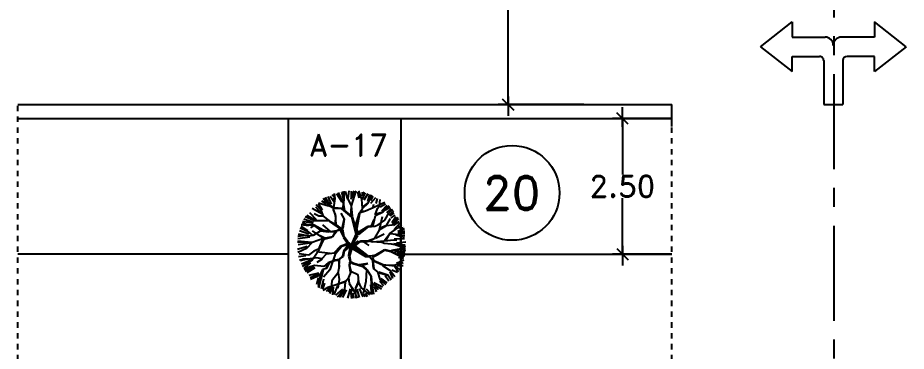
# Model space of a CAD drawing. Header units: millimetres. Extents: x 1590 to 1932, y -48 to 167.
# Drawn here: x 1696.83 to 1713.23, y 83.55 to 89.71 of the extents above; entities that cross this region are included whole.
import ezdxf

# ---------------------------------------------------------------- set-up
doc = ezdxf.new("R2010")
doc.units = ezdxf.units.MM
doc.header["$LTSCALE"] = 0.1
doc.header["$MEASUREMENT"] = 0
doc.header["$PDMODE"] = 35
doc.header["$PDSIZE"] = 0.75
doc.linetypes.add('CENTERX2', pattern=[4, 2.5, -0.5, 0.5, -0.5])
doc.linetypes.add('DASHED', pattern=[0.75, 0.5, -0.25])
doc.layers.get('0').update_dxf_attribs({"linetype": 'CONTINUOUS'})
doc.layers.get('DEFPOINTS').update_dxf_attribs({"linetype": 'CONTINUOUS'})
for name, color, linetype in [('L-SITE-TREE', 6, 'CONTINUOUS'), ('PARED', 4, 'CONTINUOUS'), ('PAREDES', 3, 'CONTINUOUS'), ('TEXT', 3, 'CONTINUOUS')]:
    doc.layers.add(name, color=color, linetype=linetype)
doc.styles.add('ROMAND', font='romand.shx')
doc.dimstyles.new('URBA', dxfattribs={"dimtxt": 20, "dimasz": 0.5, "dimexe": 1.25, "dimexo": 0.63, "dimgap": 0.63, "dimtad": 0, "dimtih": 1, "dimtoh": 1, "dimzin": 1, "dimdsep": 46, "dimtxsty": 'ROMAND', "dimcen": 2.5, "dimclrd": 1, "dimclre": 1, "dimclrt": 3, "dimadec": 0, "dimazin": 0, "dimtfac": 1, "dimtmove": 0, "dimatfit": 3, "dimfxl": 1, "dimtvp": 1, "dimtolj": 1, "dimtzin": 1, "dimarcsym": 0})

# ---------------------------------------------------------------- blocks, each defined once
blk = doc.blocks.new('6')
at = {"color": 3, "linetype": 'ByBlock'}
for p, q in [((0.452, 1.364), (-0.005, 0.78)), ((0.452, 1.364), (0.91, 0.78)), ((-0.005, 0.78), (0.275, 0.78)), ((0.275, 0.78), (0.275, 0.272)), ((0.63, 0.78), (0.63, 0.17)), ((0.91, 0.78), (0.63, 0.78)), ((0.198, 0.196), (-0.614, 0.196)), ((-0.614, 0.196), (-0.614, -0.16)), ((0.198, -0.16), (-0.614, -0.16)), ((0.63, -0.744), (0.63, -0.134)), ((0.275, -0.744), (0.275, -0.236)), ((0.452, -1.328), (-0.005, -0.744)), ((-0.005, -0.744), (0.275, -0.744)), ((0.452, -1.328), (0.91, -0.744)), ((0.91, -0.744), (0.63, -0.744))]:
    blk.add_line(p, q, dxfattribs=at)
for centre, radius, start, end in [((0.198, 0.272), 0.0762, 270, 0), ((0.478, 0.17), 0.152, 270, 0), ((0.478, -0.134), 0.152, 0, 90), ((0.198, -0.236), 0.0762, 360, 90)]:
    blk.add_arc(centre, radius, start, end, dxfattribs=at)
blk = doc.blocks.new('UTP1$0$DIMBLOCK')
at = {"color": 1}
blk.add_line((-7.5, 0), (10.5, 0), dxfattribs=at)
at = {"color": 4}
blk.add_line((-5.25, -5.25), (5.25, 5.25), dxfattribs=at)
blk = doc.blocks.new('*D90')
at = {"color": 1, "linetype": 'Continuous', "lineweight": -2, "transparency": 16777216}
for p, q in [((1707.279, 94.108), (1705.702, 94.108)), ((1705.882, 94.088), (1705.882, 91.378)), ((1705.882, 88.128), (1705.882, 90.838)), ((1707.279, 88.108), (1705.702, 88.108))]:
    blk.add_line(p, q, dxfattribs=at)
at = {"layer": 'DEFPOINTS', "color": 0, "linetype": 'Continuous', "transparency": 16777216}
for p in [(1707.342, 94.108), (1705.882, 88.108), (1707.342, 88.108)]:
    blk.add_point(p, dxfattribs=at)
at = {"color": 1, "linetype": 'Continuous', "lineweight": -2, "transparency": 16777216, "xscale": 0.02, "yscale": 0.02, "zscale": 0.02}
for p, rotation in [((1705.882, 94.108), 90), ((1705.882, 88.108), 270)]:
    blk.add_blockref('UTP1$0$DIMBLOCK', p, dxfattribs=dict(at, rotation=rotation))
at = {"color": 3, "linetype": 'Continuous', "transparency": 16777216, "insert": (1705.882, 91.108), "char_height": 0.5, "attachment_point": 5, "style": 'ROMAND'}
blk.add_mtext('\\A1;6.00', dxfattribs=at)
blk = doc.blocks.new('*D107')
at = {"color": 1, "linetype": 'Continuous', "lineweight": -2, "transparency": 16777216}
for p, q in [((1708.906, 87.848), (1707.814, 87.848)), ((1707.994, 87.828), (1707.994, 86.818)), ((1707.994, 85.368), (1707.994, 86.378)), ((1708.906, 85.348), (1707.814, 85.348))]:
    blk.add_line(p, q, dxfattribs=at)
at = {"layer": 'DEFPOINTS', "color": 0, "linetype": 'Continuous', "transparency": 16777216}
for p in [(1708.968, 87.848), (1707.994, 85.348), (1708.968, 85.348)]:
    blk.add_point(p, dxfattribs=at)
at = {"color": 1, "linetype": 'Continuous', "lineweight": -2, "transparency": 16777216, "xscale": 0.02, "yscale": 0.02, "zscale": 0.02}
for p, rotation in [((1707.994, 87.848), 90), ((1707.994, 85.348), 270)]:
    blk.add_blockref('UTP1$0$DIMBLOCK', p, dxfattribs=dict(at, rotation=rotation))
at = {"color": 3, "linetype": 'Continuous', "transparency": 16777216, "insert": (1707.994, 86.598), "char_height": 0.4, "attachment_point": 5, "style": 'ROMAND'}
blk.add_mtext('\\A1;2.50', dxfattribs=at)
blk = doc.blocks.new('02PTRX04')
at = {"color": 0, "linetype": 'ByBlock'}
for p, q in [((-0.08, 0.4506), (-0.0866, 0.4934)), ((-0.08, 0.4934), (-0.076, 0.4528)), ((-0.0778, 0.3731), (-0.0716, 0.4956)), ((-0.0394, 0.4228), (-0.0628, 0.4934)), ((-0.0373, 0.4246), (-0.0285, 0.5)), ((-0.0103, 0.4207), (0.0175, 0.4991)), ((-0.0103, 0.4966), (-0.0103, 0.4207)), ((-0.0051, 0.3603), (0.0359, 0.5)), ((0.0896, 0.4206), (0.0615, 0.4978)), ((-0.2157, 0.3603), (-0.269, 0.4268)), ((-0.2606, 0.4268), (-0.2175, 0.3712)), ((-0.2175, 0.3712), (-0.2519, 0.4356)), ((-0.2047, 0.3646), (-0.2456, 0.44)), ((-0.2249, 0.4462), (-0.1946, 0.3754)), ((-0.2045, 0.4485), (-0.1668, 0.3981)), ((-0.1844, 0.4638), (-0.1643, 0.4411)), ((-0.1619, 0.4056), (-0.1747, 0.4312)), ((-0.1725, 0.3215), (-0.1575, 0.4268)), ((-0.1575, 0.4268), (-0.1641, 0.4744)), ((-0.1439, 0.4739), (-0.0961, 0.3981)), ((-0.08, 0.384), (-0.1276, 0.4828)), ((-0.0986, 0.4864), (-0.0833, 0.4309)), ((-0.0778, 0.3902), (-0.08, 0.4506)), ((-0.0073, 0.3603), (-0.0373, 0.4246)), ((0.0503, 0.489), (0.0605, 0.4335)), ((0.094, 0.3347), (0.0896, 0.4206)), ((0.0908, 0.4536), (0.1111, 0.489)), ((0.0908, 0.4864), (0.0908, 0.4536)), ((0.0918, 0.4228), (0.124, 0.4806)), ((0.1437, 0.4714), (0.1086, 0.4134)), ((0.1437, 0.4006), (0.1615, 0.4638)), ((0.1474, 0.3862), (0.1817, 0.4612)), ((0.1717, 0.4083), (0.1944, 0.4485)), ((0.1717, 0.3854), (0.217, 0.436)), ((0.2221, 0.3828), (0.2323, 0.4284)), ((0.2505, 0.3603), (0.2592, 0.4184)), ((-0.2778, 0.2846), (-0.3687, 0.335)), ((-0.3384, 0.3502), (-0.2778, 0.2846)), ((-0.2862, 0.3197), (-0.3316, 0.369)), ((-0.3132, 0.3805), (-0.2778, 0.3248)), ((-0.2175, 0.3559), (-0.31, 0.3862)), ((-0.2829, 0.4057), (-0.2424, 0.3805)), ((-0.1681, 0.3368), (-0.2157, 0.3603)), ((-0.1681, 0.3409), (-0.2047, 0.3646)), ((-0.1297, 0.3387), (-0.1681, 0.3409)), ((-0.0972, 0.3325), (-0.1681, 0.3368)), ((-0.0866, 0.3368), (-0.1297, 0.3387)), ((-0.0029, 0.2571), (-0.0972, 0.3325)), ((-0.0866, 0.3368), (-0.0778, 0.3902)), ((-0.08, 0.3431), (-0.0778, 0.3281)), ((-0.0694, 0.3175), (-0.0778, 0.3731)), ((-0.0113, 0.2721), (-0.0051, 0.3581)), ((0.0015, 0.2637), (-0.0073, 0.3603)), ((0.0724, 0.3043), (0.094, 0.3347)), ((0.094, 0.3475), (0.1474, 0.3884)), ((0.0958, 0.3347), (0.1474, 0.3862)), ((0.1218, 0.3131), (0.1927, 0.3453)), ((0.1927, 0.3453), (0.3002, 0.3946)), ((0.1949, 0.3475), (0.1989, 0.3753)), ((0.2121, 0.2765), (0.2333, 0.3368)), ((0.2333, 0.3368), (0.2505, 0.3603)), ((0.2575, 0.3502), (0.3079, 0.378)), ((0.2725, 0.3148), (0.3232, 0.3652)), ((0.287, 0.3065), (0.3408, 0.3624)), ((0.3064, 0.3281), (0.3452, 0.3559)), ((0.3064, 0.3237), (0.3495, 0.3475)), ((0.3206, 0.2996), (0.3611, 0.335)), ((-0.3509, 0.2227), (-0.4346, 0.2593)), ((-0.3509, 0.2249), (-0.4259, 0.2615)), ((-0.3359, 0.2249), (-0.4197, 0.2699)), ((-0.3285, 0.2313), (-0.3916, 0.297)), ((-0.3078, 0.2637), (-0.3509, 0.2871)), ((-0.269, 0.2637), (-0.3078, 0.2637)), ((-0.265, 0.2659), (-0.2862, 0.3197)), ((-0.2113, 0.2249), (-0.265, 0.2659)), ((-0.1725, 0.3215), (-0.1553, 0.2659)), ((-0.1553, 0.2831), (-0.1725, 0.3215)), ((-0.1553, 0.2659), (-0.1575, 0.1927)), ((-0.1488, 0.1884), (-0.1553, 0.2831)), ((-0.0716, 0.2377), (-0.1016, 0.2915)), ((0.0037, 0.2593), (-0.0694, 0.3175)), ((0.0381, 0.098), (-0.0029, 0.2571)), ((0.0337, 0.1606), (0.0037, 0.2593)), ((0.0315, 0.1756), (0.068, 0.2959)), ((0.0443, 0.1562), (0.0724, 0.3043)), ((0.0746, 0.2981), (0.1218, 0.3131)), ((0.0808, 0.3109), (0.124, 0.3153)), ((0.1989, 0.2034), (0.2143, 0.2721)), ((0.2143, 0.2721), (0.287, 0.3065)), ((0.2183, 0.2853), (0.2848, 0.3043)), ((0.253, 0.1434), (0.2788, 0.2616)), ((0.3002, 0.2293), (0.3408, 0.3003)), ((0.3408, 0.3003), (0.3751, 0.3259)), ((0.3408, 0.2744), (0.3838, 0.3098)), ((0.3509, 0.2667), (0.3863, 0.2919)), ((0.3611, 0.2492), (0.3963, 0.2744)), ((0.366, 0.2061), (0.4013, 0.2616)), ((0.369, 0.1864), (0.4205, 0.2552)), ((-0.4041, 0.1759), (-0.4723, 0.1835)), ((-0.4092, 0.1303), (-0.4698, 0.1682)), ((-0.4109, 0.1821), (-0.4624, 0.2034)), ((-0.3588, 0.196), (-0.457, 0.2163)), ((-0.3611, 0.2061), (-0.4471, 0.2364)), ((-0.3509, 0.1821), (-0.4109, 0.1821)), ((-0.3528, 0.18), (-0.385, 0.1563)), ((-0.2157, 0.2227), (-0.3509, 0.2227)), ((-0.269, 0.1346), (-0.3509, 0.1821)), ((-0.2862, 0.1327), (-0.3506, 0.18)), ((-0.2003, 0.124), (-0.2712, 0.1862)), ((-0.1297, 0.1712), (-0.2157, 0.2227)), ((-0.106, 0.1456), (-0.2069, 0.2143)), ((-0.0866, 0.1434), (-0.1297, 0.1712)), ((-0.0932, 0.1518), (-0.0738, 0.2355)), ((-0.0844, 0.1496), (-0.0716, 0.2377)), ((0.0381, 0.1628), (0.0509, 0.2143)), ((0.0509, 0.1152), (0.1474, 0.1712)), ((0.0574, 0.0918), (0.1518, 0.1668)), ((0.1474, 0.1712), (0.1905, 0.1756)), ((0.1518, 0.1668), (0.2077, 0.1712)), ((0.1777, 0.1756), (0.2033, 0.2337)), ((0.1905, 0.1756), (0.1989, 0.2034)), ((0.2077, 0.1712), (0.2399, 0.184)), ((0.2399, 0.184), (0.3002, 0.2293)), ((0.2551, 0.1413), (0.3153, 0.18)), ((0.2572, 0.1563), (0.3175, 0.1821)), ((0.3153, 0.18), (0.369, 0.1864)), ((0.3175, 0.18), (0.3539, 0.2445)), ((0.369, 0.1864), (0.4313, 0.2422)), ((0.3812, 0.1809), (0.4342, 0.2163)), ((0.3863, 0.143), (0.4393, 0.2011)), ((0.4265, 0.1631), (0.4568, 0.1835)), ((-0.4258, 0.0854), (-0.5011, 0.0768)), ((-0.4967, 0.0854), (-0.4538, 0.0875)), ((-0.3958, 0.0811), (-0.4946, 0.0983)), ((-0.399, 0.1), (-0.4873, 0.1303)), ((-0.4, 0.1176), (-0.4796, 0.1542)), ((-0.3592, 0.0875), (-0.4, 0.1176)), ((-0.3613, 0.0875), (-0.3958, 0.0811)), ((-0.2604, 0.0596), (-0.3657, 0.1283)), ((-0.2948, 0.1262), (-0.3613, 0.0875)), ((-0.3012, 0.0897), (-0.2518, 0.064)), ((-0.2154, 0.1176), (-0.2948, 0.1262)), ((-0.2196, 0.1241), (-0.2862, 0.1327)), ((-0.2047, 0.1196), (-0.269, 0.1346)), ((-0.1595, 0.1197), (-0.2089, 0.1197)), ((-0.1425, 0.1284), (-0.2047, 0.1196)), ((-0.1382, 0.1284), (-0.1831, 0.0746)), ((-0.1509, 0.1262), (-0.1831, 0.0747)), ((-0.1126, 0.1456), (-0.1425, 0.1284)), ((-0.1104, 0.1368), (-0.1382, 0.1284)), ((-0.1104, 0.1368), (-0.0844, 0.0768)), ((-0.095, 0.1218), (-0.106, 0.1456)), ((-0.0778, 0.068), (-0.0932, 0.1412)), ((-0.0738, 0.0746), (-0.0866, 0.1434)), ((-0.0076, 0.0016), (0.0381, 0.098)), ((-0.0076, 0.0016), (0.0465, 0.0918)), ((0.0165, 0.0274), (0.0509, 0.0852)), ((0.0443, 0.1518), (0.0337, 0.1606)), ((0.0465, 0.0918), (0.0359, 0.1496)), ((0.0509, 0.0918), (0.0443, 0.1518)), ((0.0552, 0.1024), (0.1324, 0.154)), ((0.2078, 0.0617), (0.2551, 0.1413)), ((0.2143, 0.0617), (0.2938, 0.1025)), ((0.2959, 0.0359), (0.3474, 0.1048)), ((0.3131, 0.0424), (0.3518, 0.109)), ((0.3474, 0.1048), (0.4227, 0.1584)), ((0.3518, 0.1048), (0.4849, 0.0897)), ((0.4013, 0.0926), (0.4823, 0.0722)), ((0.4217, 0.128), (0.4823, 0.1507)), ((0.4217, 0.1254), (0.4848, 0.1254)), ((0.4217, 0.1076), (0.4848, 0.1102)), ((0.4227, 0.1584), (0.4699, 0.1606)), ((-0.5053, 0.0274), (-0.3808, 0.0231)), ((-0.3743, 0.0231), (-0.5032, 0.0338)), ((-0.3916, 0.0722), (-0.5026, 0.0572)), ((-0.3916, 0.0168), (-0.4975, -0.0008)), ((-0.3681, 0.023), (-0.4219, -0.0329)), ((-0.265, 0.0596), (-0.3681, 0.023)), ((-0.2755, 0.0531), (-0.3098, -0.0392)), ((-0.2648, 0.051), (-0.3056, -0.0371)), ((-0.1831, 0.0746), (-0.265, 0.0596)), ((-0.2625, 0.0531), (-0.1874, 0.0703)), ((-0.0456, 0.0102), (-0.1122, -0.0156)), ((-0.0392, 0.0016), (-0.1101, -0.0177)), ((-0.0371, 0.0037), (-0.08, 0.064)), ((-0.0416, 0.0187), (-0.0778, 0.068)), ((-0.0076, 0.0016), (-0.0756, -0.0585)), ((-0.0394, 0.0274), (-0.0738, 0.0746)), ((-0.0735, -0.05), (-0.0306, 0.0081)), ((-0.0199, 0.0037), (-0.0735, -0.05)), ((-0.0051, 0.0015), (-0.0416, 0.0187)), ((-0.0051, 0.0015), (-0.0394, 0.0274)), ((-0.0076, 0.0016), (-0.0327, -0.1037)), ((-0.0076, 0.0016), (0.0059, -0.0351)), ((0.0081, 0.0143), (0.0037, 0.0015)), ((0.0037, 0.0015), (0.0121, -0.0329)), ((0.0121, -0.0329), (0.0165, 0.0015)), ((0.0165, 0.0015), (0.0165, 0.0274)), ((0.0167, 0.0081), (0.0596, 0.0359)), ((0.0188, -0.0005), (0.051, 0.0252)), ((0.0274, -0.0091), (0.0768, 0.0317)), ((0.051, 0.0252), (0.0812, 0.0359)), ((0.0768, 0.0317), (0.0983, 0.0317)), ((0.0812, 0.0359), (0.1477, 0.0359)), ((0.0983, 0.0317), (0.152, -0.007)), ((0.1111, 0.0252), (0.1563, 0.0338)), ((0.1413, 0.0359), (0.2078, 0.0617)), ((0.1477, 0.0359), (0.1907, 0.0274)), ((0.1649, 0.0359), (0.2101, 0.0617)), ((0.1907, 0.0274), (0.2959, 0.0359)), ((0.2272, 0.0274), (0.2723, 0.0252)), ((0.2616, 0.0317), (0.2938, 0.0145)), ((0.2938, 0.0145), (0.3583, 0.0102)), ((0.3024, 0.0381), (0.3819, 0.0468)), ((0.3583, 0.0102), (0.4914, -0.0135)), ((0.3819, 0.0468), (0.4119, 0.0445)), ((0.3838, 0.0117), (0.4897, 0.0017)), ((0.3863, 0.0547), (0.4823, 0.0598)), ((0.409, 0.0193), (0.4948, 0.0295)), ((-0.4168, -0.0135), (-0.5051, -0.0413)), ((-0.4219, -0.0329), (-0.5012, -0.0717)), ((-0.3528, -0.0585), (-0.4044, -0.0951)), ((-0.3034, -0.0414), (-0.37, -0.1424)), ((-0.3056, -0.0371), (-0.3528, -0.0585)), ((-0.2024, -0.0801), (-0.3292, -0.065)), ((-0.1595, -0.0757), (-0.2389, -0.0843)), ((-0.1551, -0.078), (-0.2068, -0.2305)), ((-0.1122, -0.0156), (-0.1702, -0.0757)), ((-0.1101, -0.0177), (-0.1595, -0.0757)), ((-0.1509, -0.0757), (-0.0993, -0.0156)), ((-0.0779, -0.0478), (-0.0886, -0.1037)), ((-0.0756, -0.0585), (-0.0842, -0.108)), ((-0.0199, -0.0135), (-0.0348, -0.0994)), ((-0.0048, -0.0349), (-0.0241, -0.1016)), ((0.0059, -0.0351), (0.1218, -0.1083)), ((0.0209, -0.0051), (0.1455, -0.1017)), ((0.0209, -0.0157), (0.1174, -0.0889)), ((0.0231, -0.0373), (0.0209, -0.0157)), ((0.1152, -0.0973), (0.0231, -0.0373)), ((0.1174, -0.0889), (0.0337, -0.0351)), ((0.2183, -0.0911), (0.3002, -0.0435)), ((0.2293, -0.0933), (0.298, -0.0501)), ((0.298, -0.0501), (0.3558, -0.0607)), ((0.3002, -0.0435), (0.3495, -0.0545)), ((0.3495, -0.0545), (0.4589, -0.0435)), ((0.3558, -0.0607), (0.4439, -0.0973)), ((0.4376, -0.1039), (0.3579, -0.0651)), ((0.4526, -0.0351), (0.3623, -0.0523)), ((0.3914, -0.0617), (0.4848, -0.0639)), ((0.4013, -0.0008), (0.4897, -0.0288)), ((0.4141, -0.0767), (0.4897, -0.0792)), ((0.4932, -0.0395), (0.4526, -0.0351)), ((0.4589, -0.0435), (0.4914, -0.0545)), ((0.4932, -0.0457), (0.4676, -0.0417)), ((-0.4293, -0.1019), (-0.495, -0.1095)), ((-0.4044, -0.0951), (-0.4881, -0.0822)), ((-0.4494, -0.1339), (-0.486, -0.1424)), ((-0.428, -0.1339), (-0.4817, -0.1488)), ((-0.3814, -0.1398), (-0.4672, -0.1777)), ((-0.37, -0.1424), (-0.4624, -0.1982)), ((-0.385, -0.1295), (-0.4603, -0.1316)), ((-0.327, -0.1209), (-0.428, -0.1339)), ((-0.2797, -0.1295), (-0.327, -0.1209)), ((-0.2776, -0.1316), (-0.327, -0.1639)), ((-0.2389, -0.0843), (-0.2797, -0.1295)), ((-0.1573, -0.1402), (-0.2217, -0.166)), ((-0.153, -0.1446), (-0.2131, -0.1682)), ((-0.1229, -0.136), (-0.1573, -0.1402)), ((-0.1273, -0.1488), (-0.153, -0.1446)), ((-0.1273, -0.136), (-0.1208, -0.2005)), ((-0.0886, -0.1037), (-0.1229, -0.1339)), ((-0.0993, -0.1166), (-0.1229, -0.136)), ((-0.1208, -0.209), (-0.1187, -0.1381)), ((-0.0842, -0.108), (-0.0993, -0.1166)), ((-0.0327, -0.1037), (-0.0199, -0.1574)), ((-0.0241, -0.1596), (-0.0285, -0.1919)), ((-0.0241, -0.1016), (-0.0155, -0.1532)), ((-0.0199, -0.1574), (0.006, -0.1724)), ((-0.0155, -0.1532), (0.0146, -0.1682)), ((0.1455, -0.1017), (0.1152, -0.0973)), ((0.1218, -0.1083), (0.1627, -0.1105)), ((0.1518, -0.1017), (0.1733, -0.1017)), ((0.1627, -0.1105), (0.1905, -0.1448)), ((0.1733, -0.1017), (0.2183, -0.0911)), ((0.1839, -0.1145), (0.1989, -0.1448)), ((0.1861, -0.1145), (0.2293, -0.0933)), ((0.1885, -0.1467), (0.1928, -0.2176)), ((0.1905, -0.1448), (0.287, -0.1876)), ((0.2015, -0.2176), (0.195, -0.1488)), ((0.1989, -0.1448), (0.2848, -0.181)), ((0.3967, -0.1854), (0.4698, -0.162)), ((0.409, -0.1701), (0.4772, -0.1373)), ((0.4265, -0.1121), (0.4721, -0.1248)), ((0.476, -0.1145), (0.4376, -0.1039)), ((0.4804, -0.1083), (0.4398, -0.0995)), ((0.4439, -0.0973), (0.4848, -0.0995)), ((-0.3485, -0.1919), (-0.4452, -0.2219)), ((-0.4022, -0.2176), (-0.4452, -0.2262)), ((-0.384, -0.165), (-0.4446, -0.2106)), ((-0.4387, -0.2348), (-0.4022, -0.2176)), ((-0.4344, -0.2434), (-0.355, -0.1961)), ((-0.346, -0.2106), (-0.4194, -0.2584)), ((-0.2625, -0.1982), (-0.3485, -0.1919)), ((-0.269, -0.2305), (-0.3098, -0.396)), ((-0.2734, -0.2283), (-0.3034, -0.2821)), ((-0.2368, -0.2176), (-0.2734, -0.2283)), ((-0.2068, -0.2305), (-0.2648, -0.2971)), ((-0.2217, -0.166), (-0.2625, -0.1982)), ((-0.2583, -0.2005), (-0.2217, -0.1746)), ((-0.2217, -0.1746), (-0.2432, -0.2176)), ((-0.2131, -0.1682), (-0.2368, -0.2176)), ((-0.1208, -0.2005), (-0.1315, -0.2627)), ((-0.0285, -0.1919), (-0.0176, -0.252)), ((-0.0176, -0.166), (-0.0262, -0.1896)), ((-0.0262, -0.1896), (-0.0113, -0.2434)), ((-0.0113, -0.2434), (0.051, -0.2735)), ((0.006, -0.1724), (0.0876, -0.1961)), ((0.0146, -0.1682), (0.0768, -0.1875)), ((0.1434, -0.1724), (0.064, -0.1833)), ((0.0876, -0.1875), (0.1327, -0.2241)), ((0.0876, -0.1961), (0.1306, -0.2305)), ((0.0897, -0.1875), (0.1434, -0.1724)), ((0.1306, -0.2305), (0.1262, -0.3379)), ((0.1348, -0.2262), (0.1756, -0.2907)), ((0.1928, -0.2176), (0.2336, -0.2499)), ((0.2809, -0.1896), (0.3497, -0.2369)), ((0.2848, -0.181), (0.3901, -0.1942)), ((0.287, -0.1876), (0.3967, -0.1854)), ((0.3497, -0.2369), (0.3926, -0.2928)), ((0.366, -0.2307), (0.4192, -0.2533)), ((0.3901, -0.1942), (0.4245, -0.248)), ((0.4039, -0.1953), (0.4444, -0.2358)), ((0.4166, -0.1902), (0.4696, -0.1902)), ((-0.3107, -0.261), (-0.399, -0.2839)), ((-0.3056, -0.2686), (-0.3891, -0.304)), ((-0.3034, -0.2821), (-0.385, -0.3207)), ((-0.3132, -0.304), (-0.3285, -0.3646)), ((-0.2884, -0.2606), (-0.3142, -0.3873)), ((-0.2653, -0.3165), (-0.288, -0.4051)), ((-0.1315, -0.2627), (-0.1895, -0.3315)), ((-0.1208, -0.3207), (-0.1315, -0.4003)), ((-0.1294, -0.2585), (-0.1208, -0.3207)), ((-0.0306, -0.3056), (-0.0649, -0.3444)), ((-0.0134, -0.2476), (-0.0327, -0.3014)), ((-0.0327, -0.3014), (-0.0285, -0.3552)), ((0.051, -0.2735), (0.0596, -0.3444)), ((0.0554, -0.3272), (0.0532, -0.3465)), ((0.1714, -0.2993), (0.1756, -0.3659)), ((0.1756, -0.2907), (0.1821, -0.3552)), ((0.2336, -0.2499), (0.2572, -0.3251)), ((0.2401, -0.2562), (0.326, -0.2799)), ((0.2444, -0.2499), (0.3303, -0.2778)), ((0.2572, -0.3251), (0.311, -0.3659)), ((0.2652, -0.3116), (0.3206, -0.3493)), ((0.3054, -0.2813), (0.3382, -0.3317)), ((0.3303, -0.2778), (0.3604, -0.323)), ((0.3484, -0.2485), (0.3711, -0.3091)), ((-0.2552, -0.3544), (-0.2727, -0.4101)), ((-0.2261, -0.3938), (-0.2711, -0.4218)), ((-0.2071, -0.3974), (-0.2399, -0.4303)), ((-0.067, -0.3444), (-0.2261, -0.3938)), ((-0.2045, -0.4), (-0.2198, -0.4379)), ((-0.2154, -0.3896), (-0.0542, -0.3315)), ((-0.1895, -0.3315), (-0.196, -0.426)), ((-0.1768, -0.3898), (-0.1819, -0.4605)), ((-0.1365, -0.3773), (-0.1694, -0.458)), ((-0.0884, -0.4076), (-0.1541, -0.4631)), ((-0.0714, -0.4088), (-0.138, -0.4819)), ((-0.0649, -0.3444), (-0.0714, -0.4088)), ((-0.0202, -0.4051), (-0.0431, -0.4934)), ((-0.0285, -0.3552), (-0.0005, -0.4003)), ((-0.0005, -0.4003), (-0.0134, -0.4497)), ((0.0016, -0.4003), (0.0446, -0.4905)), ((0.0532, -0.3465), (0.0295, -0.3981)), ((0.0318, -0.4024), (0.0295, -0.4926)), ((0.0596, -0.3444), (0.0318, -0.4024)), ((0.0596, -0.3444), (0.079, -0.3938)), ((0.0656, -0.4025), (0.0984, -0.4807)), ((0.079, -0.3938), (0.1607, -0.4626)), ((0.1262, -0.3379), (0.1026, -0.4476)), ((0.1287, -0.4051), (0.1717, -0.4529)), ((0.1821, -0.4583), (0.1735, -0.3701)), ((0.1756, -0.3659), (0.1907, -0.4562)), ((0.18, -0.3552), (0.1971, -0.4562)), ((0.1821, -0.3552), (0.2702, -0.4067)), ((0.1995, -0.347), (0.2802, -0.3872)), ((0.202, -0.3821), (0.2221, -0.4328)), ((0.2046, -0.3821), (0.2397, -0.4124)), ((0.2524, -0.3343), (0.2878, -0.3748)), ((-0.196, -0.426), (-0.211, -0.4476)), ((-0.1229, -0.4798), (-0.0821, -0.426)), ((-0.0714, -0.411), (-0.1143, -0.484)), ((-0.0556, -0.415), (-0.0884, -0.4858)), ((-0.0134, -0.4497), (-0.0069, -0.4949)), ((0.005, -0.4453), (0.0101, -0.4908)), ((0.0429, -0.4101), (0.063, -0.4858)), ((0.1026, -0.4476), (0.1176, -0.4798)), ((0.1211, -0.4453), (0.1389, -0.4781))]:
    blk.add_line(p, q, dxfattribs=at)

msp = doc.modelspace()

# ---------------------------------------------------------------- linework, layer by layer
at = {"color": 2, "linetype": 'Continuous'}
for p, q in [((1701.8305, 85.3476), (1696.8305, 85.3476)), ((1703.9055, 85.3476), (1708.9055, 85.3476)), ((1703.9055, 85.3476), (1708.9055, 85.3476))]:
    msp.add_line(p, q, dxfattribs=at)
msp.add_circle((1705.9575, 86.4766), 0.8758, dxfattribs=at)
at = {"layer": 'PARED', "color": 4}
for p, q in [((1696.8305, 88.1083), (1708.9055, 88.1083)), ((1708.9055, 87.7009), (1708.9055, 88.1083)), ((1696.8305, 87.8476), (1703.9055, 87.8476)), ((1701.8305, 62.8476), (1701.8305, 87.8476)), ((1703.9055, 87.8476), (1703.9055, 62.8476)), ((1703.9055, 87.8476), (1708.9055, 87.8476)), ((1703.9055, 62.8476), (1703.9055, 87.4509))]:
    msp.add_line(p, q, dxfattribs=at)
at = {"layer": 'PAREDES', "color": 1, "linetype": 'CENTERX2', "ltscale": 7}
msp.add_line((1711.9055, 11.3176), (1711.9055, 91.1083), dxfattribs=at)
at = {"layer": 'PAREDES', "color": 2, "linetype": 'DASHED'}
for p, q in [((1696.8305, 62.5869), (1696.8305, 88.1083)), ((1708.9055, 62.5869), (1708.9055, 87.7009))]:
    msp.add_line(p, q, dxfattribs=at)

# ---------------------------------------------------------------- block references
at = {"rotation": 89.99999999999999}
msp.add_blockref('6', (1711.906, 88.7228), dxfattribs=at)
at = {"layer": 'L-SITE-TREE', "color": 1, "xscale": 2, "yscale": 2, "zscale": 2}
msp.add_blockref('02PTRX04', (1703.0052, 85.517), dxfattribs=at)

# ---------------------------------------------------------------- texts
at = {"layer": 'TEXT', "color": 2, "style": 'ROMAND'}
for s, height, p in [('A-17', 0.4, (1702.2106, 87.1638)), ('20', 0.625, (1705.4123, 86.1624))]:
    msp.add_text(s, height=height, dxfattribs=at).set_placement(p)

# ---------------------------------------------------------------- dimensions: what is measured, and where the dimension line sits
at = {"color": 3, "linetype": 'Continuous'}
for base, p1, p2, override, picture, middle in [((1705.8819, 88.1083), (1707.3419, 94.1083), (1707.3419, 88.1083), {"dimtxt": 0.5, "dimasz": 0.02, "dimexe": 0.18, "dimexo": 0.0625, "dimgap": 0.02, "dimzin": 0, "dimblk1": 'UTP1$0$DIMBLOCK', "dimblk2": 'UTP1$0$DIMBLOCK', "dimsah": 1, "dimcen": 0.09, "dimtdec": 4, "dimtofl": 0, "dimtvp": 0, "dimtzin": 0}, '*D90', (1705.8819, 91.1083)), ((1707.9943, 85.3476), (1708.968, 87.8476), (1708.968, 85.3476), {"dimtxt": 0.4, "dimasz": 0.02, "dimexe": 0.18, "dimexo": 0.0625, "dimgap": 0.02, "dimzin": 0, "dimblk1": 'UTP1$0$DIMBLOCK', "dimblk2": 'UTP1$0$DIMBLOCK', "dimsah": 1, "dimcen": 0.09, "dimtdec": 4, "dimtofl": 0, "dimtvp": 0, "dimtzin": 0}, '*D107', (1707.9943, 86.5976))]:
    dim = msp.add_linear_dim(base=base, p1=p1, p2=p2, angle=90, dimstyle='URBA', override=override, dxfattribs=at)
    dim.commit()
    dim.dimension.update_dxf_attribs({"geometry": picture, "text_midpoint": middle})

doc.saveas('drawing.dxf')
